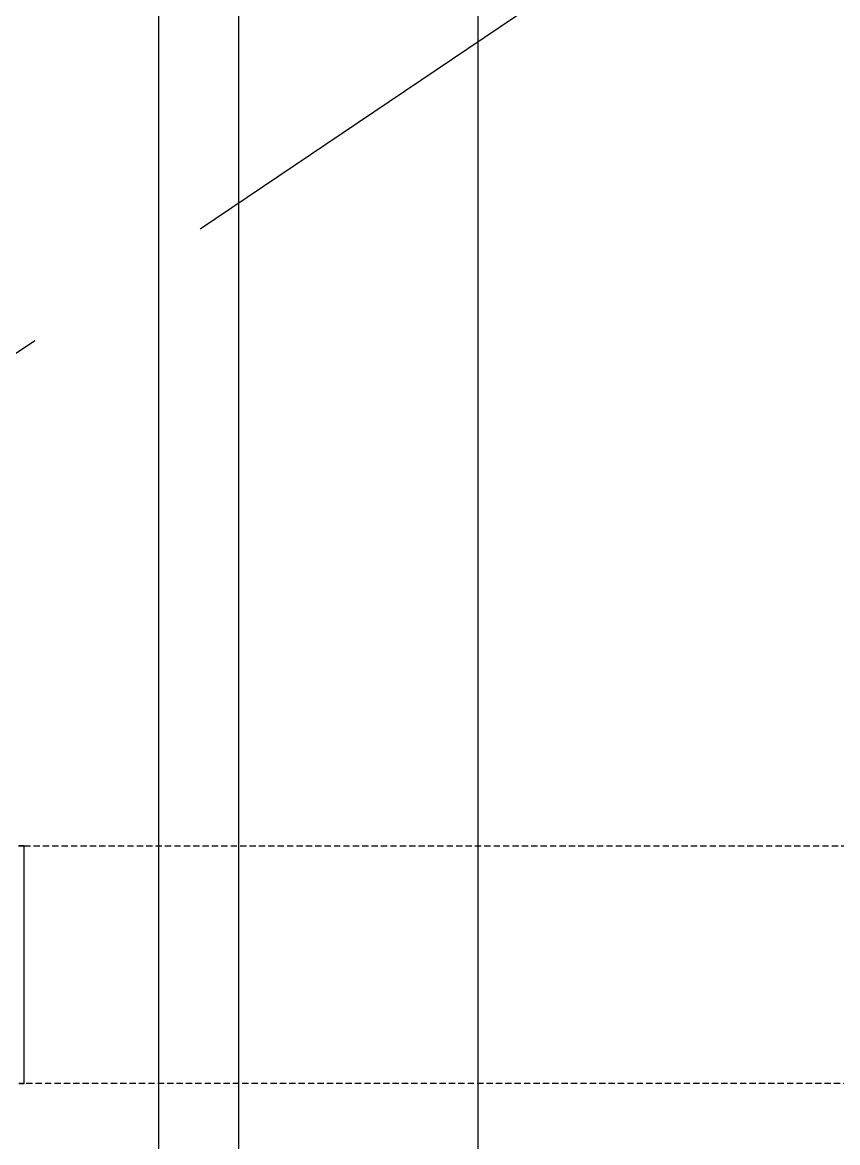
# Model space of a CAD drawing. Header units: millimetres. Extents: x -57981 to -54292, y 3591 to 5422.
# Drawn here: x -56946.9 to -56895.8, y 4715.4 to 4785.5 of the extents above; entities that cross this region are included whole.
import ezdxf

# ---------------------------------------------------------------- set-up
doc = ezdxf.new("R2010")
doc.units = ezdxf.units.MM
for name, pattern in [('( Hidden )', [0.375, 0.25, -0.125]), ('DASHDOT', [1, 0.5, -0.25, 0, -0.25]), ('DASHDOT2', [0.5, 0.25, -0.125, 0, -0.125])]:
    doc.linetypes.add(name, pattern=pattern)
doc.layers.add('Aks-profil aksesuar vs.', color=87, linetype='DASHDOT')
doc.layers.add('DOĞRAMA GÖRÜNÜŞ', color=165, linetype='Continuous', lineweight=0)

# ---------------------------------------------------------------- blocks, each defined once
blk = doc.blocks.new('hbshb kol')
at = {"layer": 'Aks-profil aksesuar vs.', "color": 251, "linetype": '( Hidden )', "ltscale": 2}
for points in [[(27.128, -59.893), (27.578, -59.893), (141.502, -59.893)], [(141.502, -78.893), (27.578, -78.893), (27.15, -78.894)], [(27.156, -78.894), (27.578, -78.893), (27.578, -78.866), (27.578, -78.837), (27.578, -78.807), (27.578, -78.773), (27.578, -78.737), (27.578, -78.696), (27.578, -78.649), (27.578, -78.597), (27.578, -78.537), (27.578, -78.47), (27.578, -78.394), (27.578, -78.311), (27.578, -78.22), (27.578, -78.122), (27.578, -78.017), (27.578, -77.905), (27.578, -77.786), (27.578, -77.661), (27.578, -77.53), (27.578, -77.392), (27.578, -77.249), (27.578, -77.1), (27.578, -76.945), (27.578, -76.784), (27.578, -76.617), (27.578, -76.445), (27.578, -76.267), (27.578, -76.083), (27.578, -75.894), (27.578, -75.7), (27.578, -75.5), (27.578, -75.296), (27.578, -75.086), (27.578, -74.872), (27.578, -74.654), (27.578, -74.432), (27.578, -74.205), (27.578, -73.975), (27.578, -73.741), (27.578, -73.503), (27.578, -73.262), (27.578, -73.018), (27.578, -72.771), (27.578, -72.522), (27.578, -72.27), (27.578, -72.016), (27.578, -71.76), (27.578, -71.501), (27.578, -71.242), (27.578, -70.98), (27.578, -70.718), (27.578, -70.454), (27.578, -70.19), (27.578, -69.925), (27.578, -69.659), (27.578, -69.394), (27.578, -69.128), (27.578, -68.862), (27.578, -68.597), (27.578, -68.333), (27.578, -68.069), (27.578, -67.807), (27.578, -67.545), (27.578, -67.286), (27.578, -67.027), (27.578, -66.771), (27.578, -66.517), (27.578, -66.265), (27.578, -66.016), (27.578, -65.769), (27.578, -65.525), (27.578, -65.284), (27.578, -65.047), (27.578, -64.812), (27.578, -64.582), (27.578, -64.355), (27.578, -64.133), (27.578, -63.915), (27.578, -63.701), (27.578, -63.491), (27.578, -63.287), (27.578, -63.087), (27.578, -62.893), (27.578, -62.704), (27.578, -62.52), (27.578, -62.342), (27.578, -62.169), (27.578, -62.003), (27.578, -61.842), (27.578, -61.687), (27.578, -61.538), (27.578, -61.394), (27.578, -61.257), (27.578, -61.126), (27.578, -61.001), (27.578, -60.882), (27.578, -60.77), (27.578, -60.665), (27.578, -60.567), (27.578, -60.476), (27.578, -60.393), (27.578, -60.317), (27.578, -60.25), (27.578, -60.19), (27.578, -60.137), (27.578, -60.091), (27.578, -60.05), (27.578, -60.013), (27.578, -59.98), (27.578, -59.95), (27.578, -59.921), (27.578, -59.893), (27.156, -59.893)]]:
    blk.add_lwpolyline(points, dxfattribs=at)
at = {"layer": 'Aks-profil aksesuar vs.', "color": 251, "linetype": 'DASHDOT2', "ltscale": 4}
blk.add_arc((-0.57, -68.98), 181.855, 270.26925, 90.39464, dxfattribs=at)

msp = doc.modelspace()

# ---------------------------------------------------------------- linework, layer by layer
msp.add_line((-56918.352, 5190.198), (-56918.352, 4101.198))
at = {"linetype": '( Hidden )', "ltscale": 100}
msp.add_lwpolyline([(-56997.952, 4021.598), (-56597.752, 5269.798), (-56197.552, 4021.598), (-56997.952, 4730.698), (-56197.552, 5269.798)], dxfattribs=at)
for points in [[(-56938.352, 4081.198), (-56257.152, 4081.198), (-56257.152, 5210.198), (-56938.352, 5210.198)], [(-56933.352, 4086.198), (-56262.152, 4086.198), (-56262.152, 5205.198), (-56933.352, 5205.198)]]:
    msp.add_lwpolyline(points, close=True)

# ---------------------------------------------------------------- block references
at = {"layer": 'DOĞRAMA GÖRÜNÜŞ', "xscale": 0.7844908131771426, "yscale": 0.7844908131771426, "zscale": 0.7844908131771426}
msp.add_blockref('hbshb kol', (-56968.413, 4780.952), dxfattribs=at)

doc.saveas('drawing.dxf')
